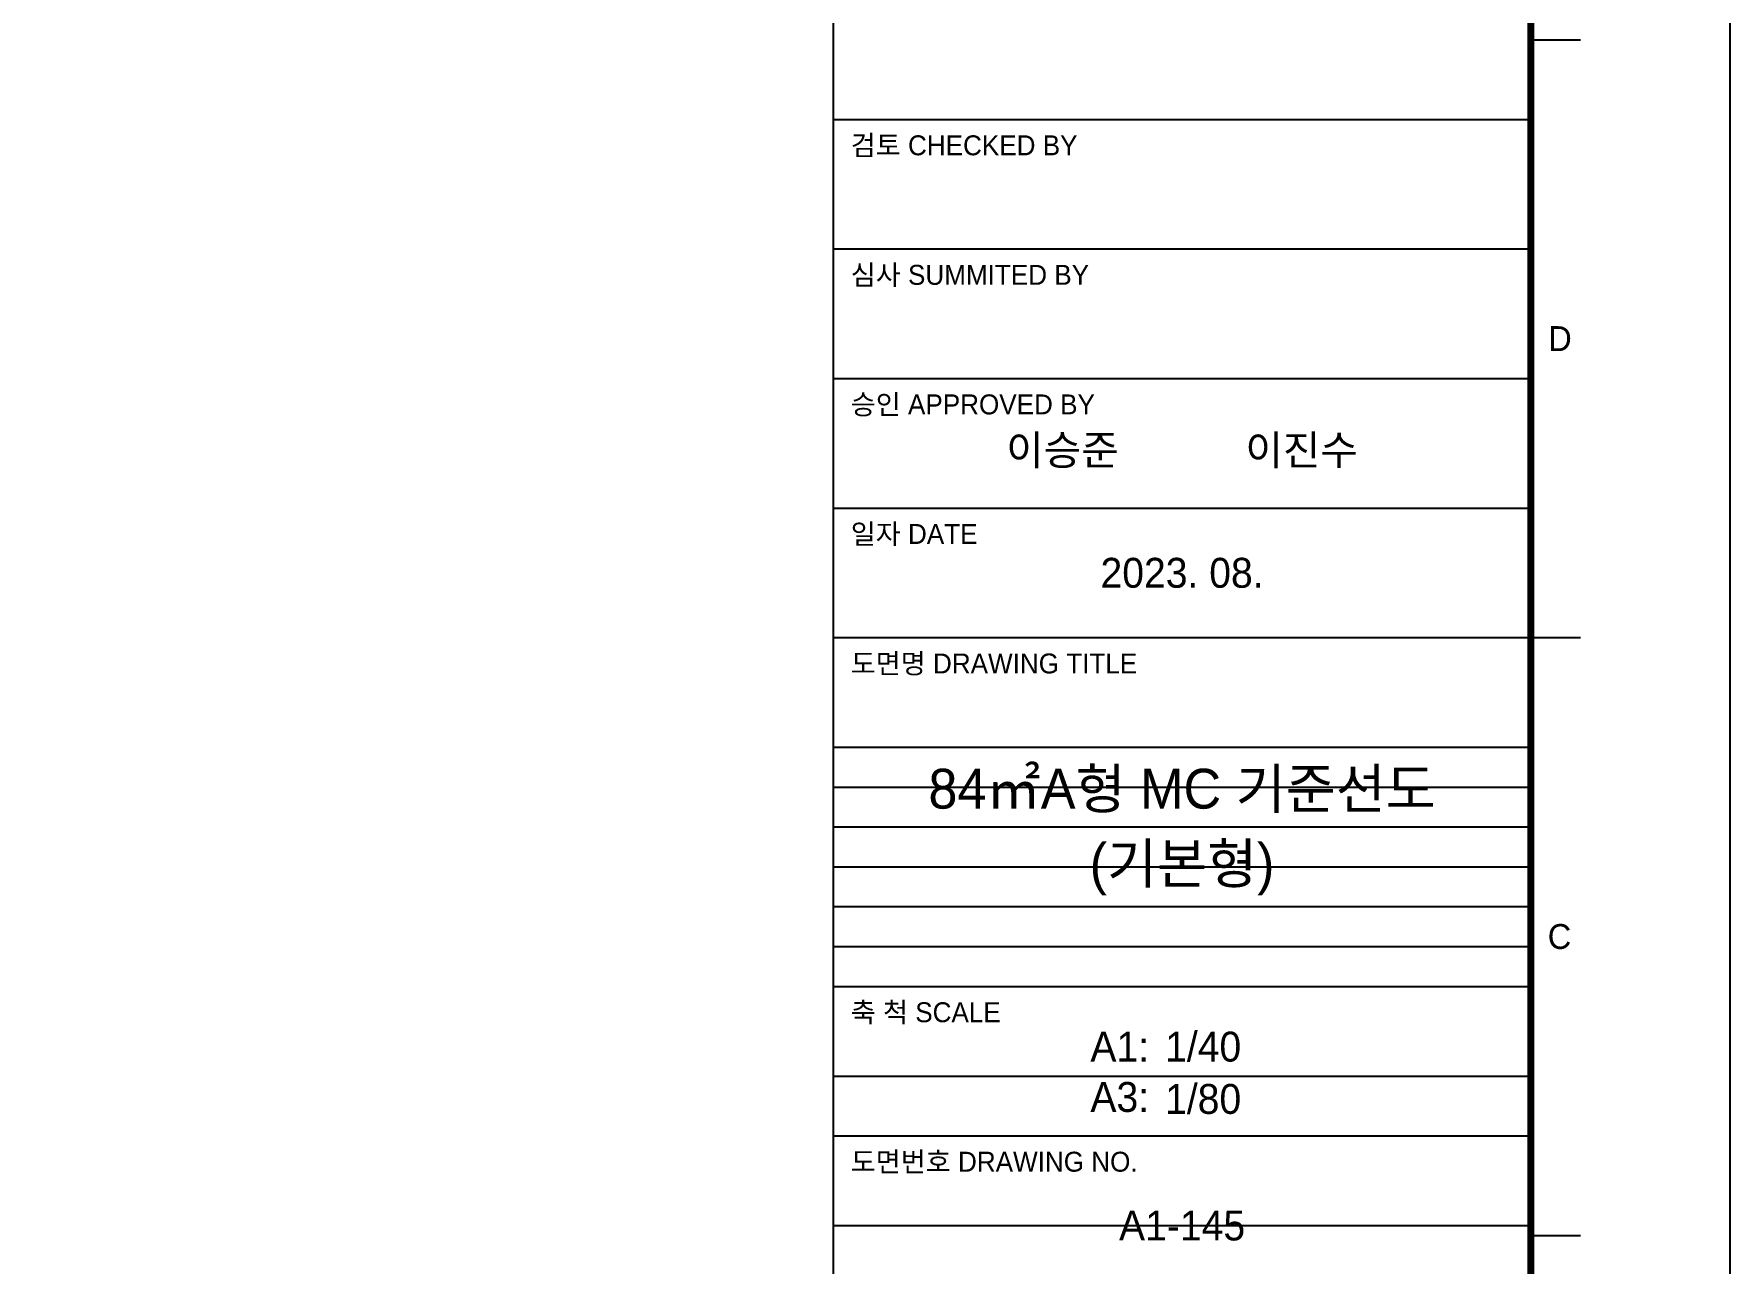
# Model space of a CAD drawing. Header units: millimetres. Extents: x 0 to 92204, y -190080 to 23760.
# Drawn here: x 26831 to 33640, y -42951 to -38017 of the extents above; entities that cross this region are included whole.
import ezdxf
from ezdxf.enums import TextEntityAlignment as Align

# ---------------------------------------------------------------- set-up
doc = ezdxf.new("R2010")
doc.units = ezdxf.units.MM
doc.header["$LTSCALE"] = 100
doc.layers.get('defpoints').update_dxf_attribs({"color": 139})
for name, color, linetype in [('00-FORM TEX', 3, 'Continuous'), ('AA-BORD-FORM', 7, 'Continuous'), ('AA-BORD-TEXT', 3, 'Continuous')]:
    doc.layers.add(name, color=color, linetype=linetype)
doc.styles.add('HAUD01', font='Dotum.ttf')

# ---------------------------------------------------------------- blocks, each defined once
blk = doc.blocks.new('XR-FORM 청주월명')
at = {"layer": 'AA-BORD-FORM', "color": 2}
for p, q in [((751, 577), (751, 17)), ((821, 237), (826, 237)), ((821, 177), (826, 177)), ((821, 117), (826, 117))]:
    blk.add_line(p, q, dxfattribs=at)
at = {"layer": 'AA-BORD-FORM', "color": 3}
for p, q in [((751, 229), (821, 229)), ((751, 216), (821, 216)), ((751, 203), (821, 203)), ((751, 190), (821, 190)), ((751, 177), (821, 177)), ((751, 142), (821, 142)), ((751, 127), (821, 127))]:
    blk.add_line(p, q, dxfattribs=at)
at = {"layer": 'AA-BORD-FORM', "color": 1}
blk.add_lwpolyline([(0, 0), (841, 0), (841, 594), (0, 594)], close=True, dxfattribs=at)
at = {"layer": 'AA-BORD-FORM', "color": 2, "const_width": 0.682}
blk.add_lwpolyline([(21, 17), (21, 577), (821, 577), (821, 17)], close=True, dxfattribs=at)
at = {"layer": 'defpoints'}
for p, q in [((751, 166), (821, 166)), ((751, 162), (821, 162)), ((751, 158), (821, 158)), ((751, 154), (821, 154)), ((751, 150), (821, 150)), ((751, 146), (821, 146)), ((751, 133), (821, 133)), ((751, 118), (821, 118))]:
    blk.add_line(p, q, dxfattribs=at)
at = {"layer": 'AA-BORD-TEXT', "color": 3, "style": 'HAUD01'}
for s, p in [('검토 CHECKED BY', (752.75, 225.4)), ('심사 SUMMITED BY', (752.75, 212.4)), ('승인 APPROVED BY', (752.75, 199.4)), ('일자 DATE', (752.75, 186.4)), ('도면명 DRAWING TITLE', (752.75, 173.4)), ('축 척 SCALE', (752.75, 138.4)), ('도면번호 DRAWING NO.', (752.75, 123.4))]:
    blk.add_text(s, height=2, rotation=360, dxfattribs=at).set_placement(p)
at = {"layer": 'AA-BORD-TEXT', "color": 7, "style": 'HAUD01'}
for s, p in [('D', (823.93, 207)), ('C', (823.88, 147))]:
    blk.add_text(s, height=2.5, dxfattribs=at).set_placement(p, align=Align.MIDDLE_CENTER)
at = {"layer": 'AA-BORD-TEXT', "color": 3, "style": 'HAUD01'}
for s, p in [('이승준', (774, 195.82)), ('이진수', (798, 195.82)), ('2023. 08.', (786, 183.5))]:
    blk.add_text(s, height=3, rotation=0, dxfattribs=at).set_placement(p, align=Align.MIDDLE_CENTER)
at = {"layer": 'AA-BORD-TEXT', "style": 'HAUD01'}
for s, p in [('A1:', (776.8, 134.45)), ('A3:', (776.8, 129.4))]:
    blk.add_text(s, height=3, dxfattribs=at).set_placement(p)

msp = doc.modelspace()

# ---------------------------------------------------------------- block references
at = {"xscale": 40, "yscale": 40, "zscale": 40}
msp.add_blockref('XR-FORM 청주월명', (0, -47520), dxfattribs=at)

# ---------------------------------------------------------------- texts
at = {"layer": '00-FORM TEX', "color": 3, "style": 'HAUD01'}
for s, p in [('84㎡A형 MC 기준선도', (31440, -41040)), ('(기본형)', (31440, -41360))]:
    msp.add_text(s, height=160, dxfattribs=at).set_placement(p, align=Align.MIDDLE)
at = {"layer": '00-FORM TEX', "style": 'HAUD01'}
for s, p in [('1/40', (31371.9, -42142.1)), ('1/80', (31371.9, -42352))]:
    msp.add_text(s, height=120, dxfattribs=at).set_placement(p)
msp.add_text('A1-145', height=120, dxfattribs=at).set_placement((31440, -42800), align=Align.MIDDLE_CENTER)

doc.saveas('drawing.dxf')
